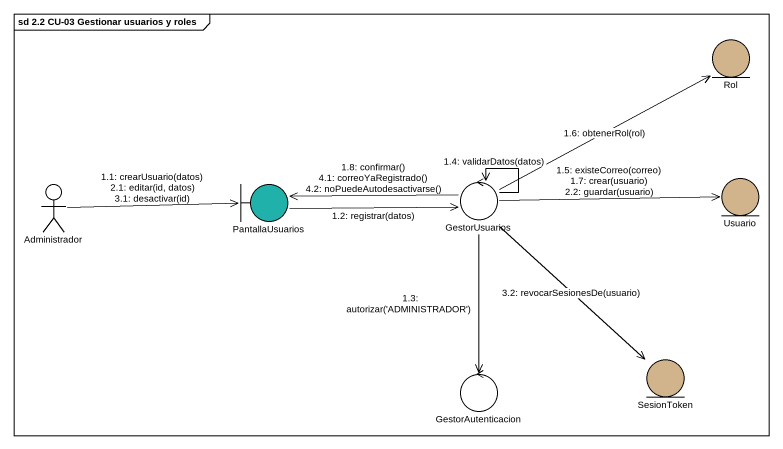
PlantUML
@startuml
mainframe sd 2.2 CU-03 Gestionar usuarios y roles
entity Rol #D2B48C
actor Administrador
boundary PantallaUsuarios #20B2AA
control GestorUsuarios
entity Usuario #D2B48C
control GestorAutenticacion
entity SesionToken #D2B48C
Administrador -right-> PantallaUsuarios : 1.1: crearUsuario(datos)\n2.1: editar(id, datos)\n3.1: desactivar(id)
PantallaUsuarios -right-> GestorUsuarios : 1.2: registrar(datos)
GestorUsuarios --> GestorAutenticacion : 1.3: autorizar('ADMINISTRADOR')
GestorUsuarios --> GestorUsuarios : 1.4: validarDatos(datos)
GestorUsuarios -right-> Usuario : 1.5: existeCorreo(correo)\n1.7: crear(usuario)\n2.2: guardar(usuario)
GestorUsuarios -right-> Rol : 1.6: obtenerRol(rol)
GestorUsuarios -left-> PantallaUsuarios : 1.8: confirmar()\n4.1: correoYaRegistrado()\n4.2: noPuedeAutodesactivarse()
GestorUsuarios --> SesionToken : 3.2: revocarSesionesDe(usuario)
@enduml
